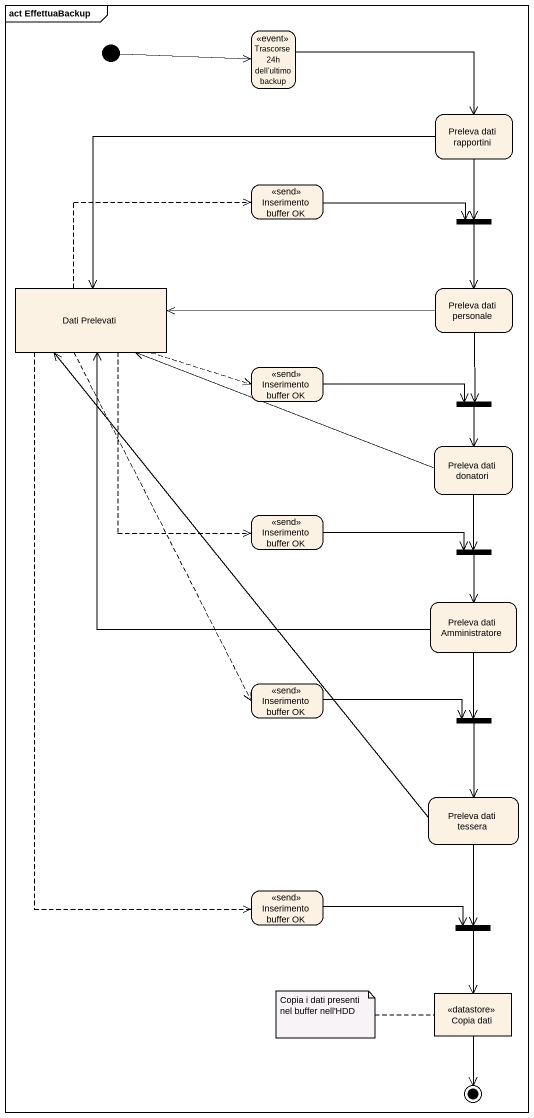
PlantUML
@startuml
mainframe act EffettuaBackup
hide empty description
state "Trascorse 24h dell'ultimo backup" as Trascorse_24h_dell_ultimo <<event>>
state "Preleva dati rapportini" as Preleva_dati_rapportini
state "Inserimento buffer OK" as Inserimento_buffer_OK <<send>>
state fork1 <<join>>
state "Dati Prelevati" as Dati_Prelevati <<object>>
state "Preleva dati personale" as Preleva_dati_personale
state "Inserimento buffer OK" as Inserimento_buffer_OK_2 <<send>>
state fork2 <<join>>
state "Preleva dati donatori" as Preleva_dati_donatori
state "Inserimento buffer OK" as Inserimento_buffer_OK_3 <<send>>
state fork3 <<join>>
state "Preleva dati Amministratore" as Preleva_dati_Amministratore
state "Inserimento buffer OK" as Inserimento_buffer_OK_4 <<send>>
state fork4 <<join>>
state "Preleva dati tessera" as Preleva_dati_tessera
state "Inserimento buffer OK" as Inserimento_buffer_OK_5 <<send>>
state fork5 <<join>>
state "Copia dati" as Copia_dati <<datastore>>
[*] -right-> Trascorse_24h_dell_ultimo
Trascorse_24h_dell_ultimo -right-> Preleva_dati_rapportini
Preleva_dati_rapportini --> fork1
Preleva_dati_rapportini -left-> Dati_Prelevati
Inserimento_buffer_OK -right-> fork1
fork1 --> Preleva_dati_personale
Dati_Prelevati -up[dashed]-> Inserimento_buffer_OK
Dati_Prelevati -right[dashed]-> Inserimento_buffer_OK_2
Dati_Prelevati -[dashed]-> Inserimento_buffer_OK_3
Dati_Prelevati -[dashed]-> Inserimento_buffer_OK_4
Dati_Prelevati -[dashed]-> Inserimento_buffer_OK_5
Preleva_dati_personale -left-> Dati_Prelevati
Preleva_dati_personale --> fork2
Inserimento_buffer_OK_2 -right-> fork2
fork2 --> Preleva_dati_donatori
Preleva_dati_donatori -left-> Dati_Prelevati
Preleva_dati_donatori --> fork3
Inserimento_buffer_OK_3 -right-> fork3
fork3 --> Preleva_dati_Amministratore
Preleva_dati_Amministratore -up-> Dati_Prelevati
Preleva_dati_Amministratore --> fork4
Inserimento_buffer_OK_4 -right-> fork4
fork4 --> Preleva_dati_tessera
Preleva_dati_tessera -up-> Dati_Prelevati
Preleva_dati_tessera --> fork5
Inserimento_buffer_OK_5 -right-> fork5
fork5 --> Copia_dati
Copia_dati --> [*]
note left of Copia_dati : Copia i dati presenti nel buffer nell'HDD
@enduml
